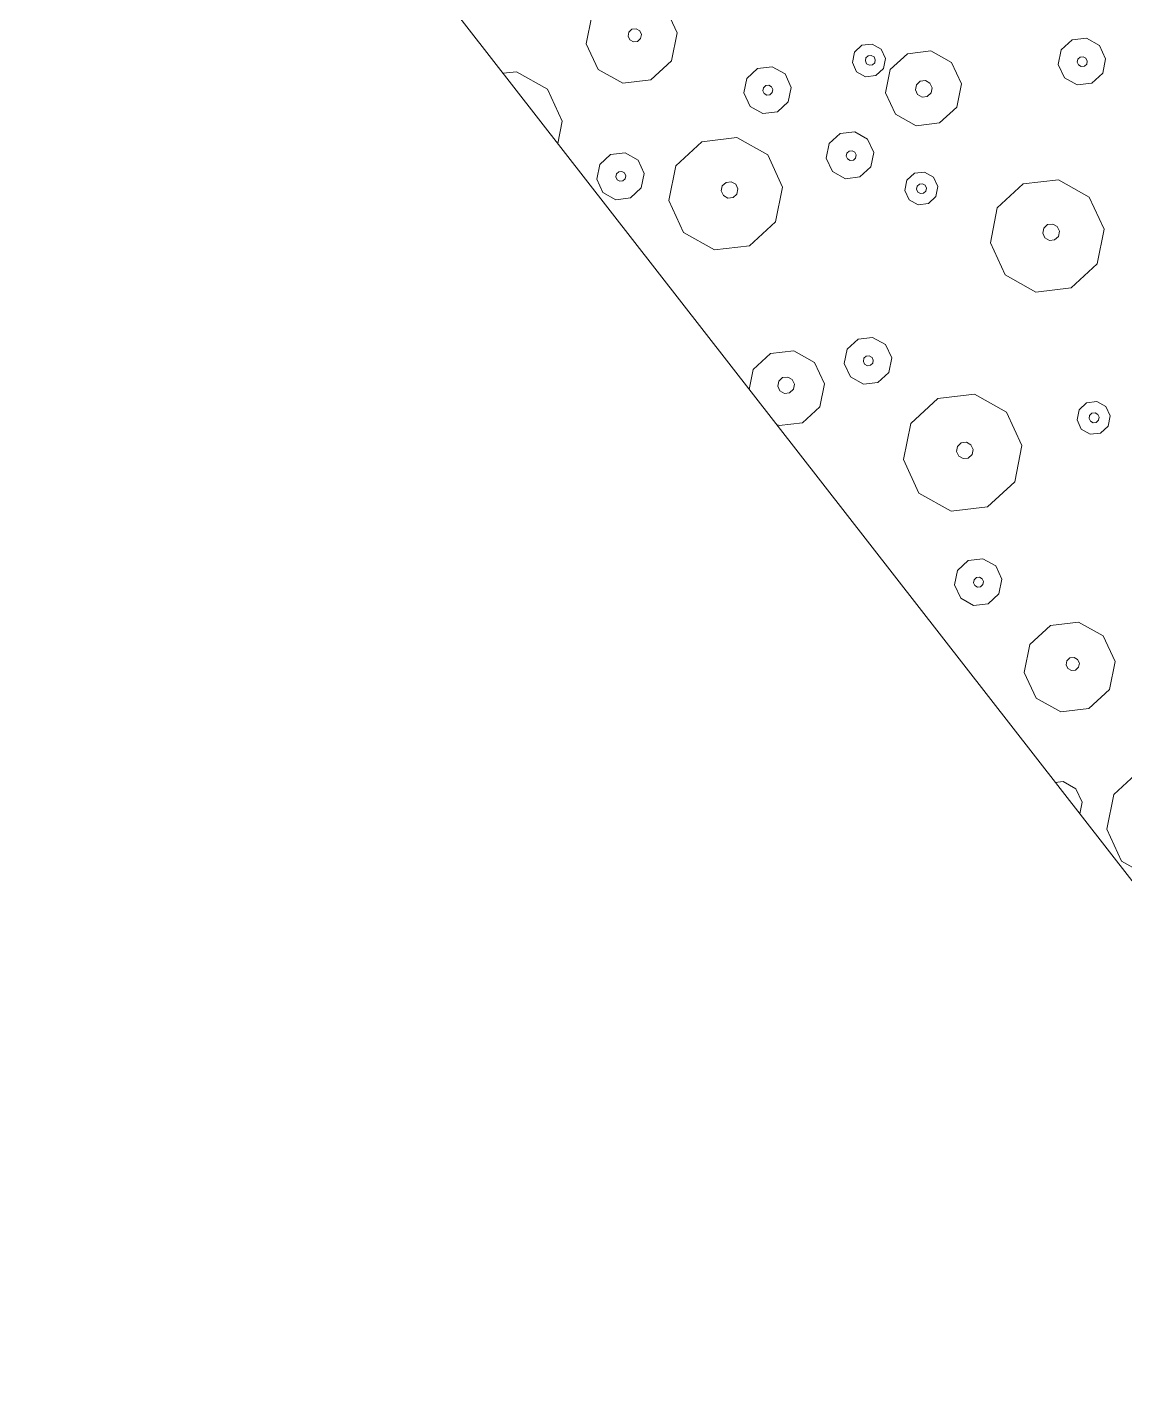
# Model space of a CAD drawing. Header units: metres. Extents: x -2858 to 512, y -1995 to 1252.
# Drawn here: x -957.179 to -953.496, y -858.495 to -853.931 of the extents above; entities that cross this region are included whole.
import ezdxf

# ---------------------------------------------------------------- set-up
doc = ezdxf.new("R2010")
doc.units = ezdxf.units.M
doc.layers.add('Calque commun', color=7, linetype='Continuous')
doc.layers.add('Calque11', color=7, linetype='Continuous')

# ---------------------------------------------------------------- blocks, each defined once
blk = doc.blocks.new('geometrebondepartleger')
at = {"layer": 'Calque11', "color": 7, "linetype": 'Continuous', "lineweight": 9}
blk.add_line((150.3457, 147.4392, 79), (130.1803, 35.9078, 79), dxfattribs=at)
blk = doc.blocks.new('pattern')
at = {"layer": 'Calque commun', "color": 54, "linetype": 'Continuous', "lineweight": 9}
for p, q in [((66.4546, 60.8972), (66.4804, 60.7814)), ((66.4804, 60.7814), (66.4332, 60.6726)), ((66.4332, 60.6726), (66.331, 60.6122)), ((66.331, 60.6122), (66.2129, 60.6235)), ((66.4212, 60.5507), (66.4559, 60.5712)), ((66.4015, 60.5053), (66.4212, 60.5507)), ((66.4123, 60.4571), (66.4015, 60.5053)), ((66.4321, 60.4395), (66.4123, 60.4571)), ((65.9962, 60.3187), (66.078, 60.367)), ((66.078, 60.367), (66.1725, 60.358)), ((66.1725, 60.358), (66.2437, 60.2951)), ((65.9585, 60.2316), (65.9962, 60.3187)), ((66.2437, 60.2951), (66.2643, 60.2025)), ((65.9791, 60.1389), (65.9585, 60.2316)), ((66.0747, 60.2202), (66.0802, 60.2329)), ((66.0777, 60.2067), (66.0747, 60.2202)), ((66.0881, 60.1976), (66.0777, 60.2067)), ((66.0802, 60.2329), (66.0921, 60.24)), ((66.1019, 60.1962), (66.0881, 60.1976)), ((66.0921, 60.24), (66.1059, 60.2387)), ((66.1138, 60.2033), (66.1019, 60.1962)), ((66.1059, 60.2387), (66.1163, 60.2295)), ((66.1193, 60.216), (66.1138, 60.2033)), ((66.1163, 60.2295), (66.1193, 60.216)), ((66.2643, 60.2025), (66.2265, 60.1154)), ((66.0503, 60.0761), (65.9791, 60.1389)), ((66.2265, 60.1154), (66.1448, 60.0671)), ((66.1448, 60.0671), (66.0503, 60.0761)), ((66.0245, 59.806), (66.0441, 59.8514)), ((66.0441, 59.8514), (66.0867, 59.8765)), ((66.0867, 59.8765), (66.1359, 59.8718)), ((66.1359, 59.8718), (66.173, 59.8391)), ((66.173, 59.8391), (66.1837, 59.7909)), ((66.0352, 59.7578), (66.0245, 59.806)), ((66.0866, 59.8009), (66.0908, 59.8104)), ((66.0889, 59.7908), (66.0866, 59.8009)), ((66.0967, 59.7839), (66.0889, 59.7908)), ((66.0908, 59.8104), (66.0997, 59.8157)), ((66.0997, 59.8157), (66.1101, 59.8147)), ((66.116, 59.7882), (66.107, 59.7829)), ((66.1101, 59.8147), (66.1178, 59.8079)), ((66.1201, 59.7977), (66.116, 59.7882)), ((66.1178, 59.8079), (66.1201, 59.7977)), ((66.1837, 59.7909), (66.1641, 59.7455)), ((65.3796, 59.7248), (65.3934, 59.7566)), ((65.3934, 59.7566), (65.4232, 59.7741)), ((65.4232, 59.7741), (65.4576, 59.7709)), ((65.4576, 59.7709), (65.4836, 59.748)), ((65.4836, 59.748), (65.4911, 59.7142)), ((66.0723, 59.725), (66.0352, 59.7578)), ((66.107, 59.7829), (66.0967, 59.7839)), ((66.1641, 59.7455), (66.1215, 59.7204)), ((65.3871, 59.691), (65.3796, 59.7248)), ((65.4174, 59.722), (65.4215, 59.7315)), ((65.4196, 59.7118), (65.4174, 59.722)), ((65.4274, 59.7049), (65.4196, 59.7118)), ((65.4215, 59.7315), (65.4305, 59.7368)), ((65.4378, 59.704), (65.4274, 59.7049)), ((65.4305, 59.7368), (65.4408, 59.7358)), ((65.4467, 59.7092), (65.4378, 59.704)), ((65.4408, 59.7358), (65.4486, 59.7289)), ((65.4508, 59.7188), (65.4467, 59.7092)), ((65.4486, 59.7289), (65.4508, 59.7188)), ((65.4911, 59.7142), (65.4773, 59.6824)), ((66.1215, 59.7204), (66.0723, 59.725)), ((65.4131, 59.6681), (65.3871, 59.691)), ((65.4475, 59.6648), (65.4131, 59.6681)), ((65.4773, 59.6824), (65.4475, 59.6648)), ((65.6651, 59.6022), (65.7715, 59.6651)), ((65.7715, 59.6651), (65.8946, 59.6533)), ((65.8946, 59.6533), (65.9872, 59.5715)), ((65.6159, 59.4888), (65.6651, 59.6022)), ((65.9872, 59.5715), (66.0141, 59.4509)), ((65.6428, 59.3682), (65.6159, 59.4888)), ((65.7771, 59.4731), (65.784, 59.489)), ((65.7809, 59.4562), (65.7771, 59.4731)), ((65.784, 59.489), (65.7989, 59.4977)), ((65.7989, 59.4977), (65.8161, 59.4961)), ((65.8161, 59.4961), (65.8291, 59.4847)), ((65.8329, 59.4678), (65.826, 59.4519)), ((65.8291, 59.4847), (65.8329, 59.4678)), ((65.7939, 59.4447), (65.7809, 59.4562)), ((65.8111, 59.4431), (65.7939, 59.4447)), ((65.826, 59.4519), (65.8111, 59.4431)), ((66.0141, 59.4509), (65.9649, 59.3375)), ((64.9406, 59.3236), (65.0428, 59.3839)), ((65.0428, 59.3839), (65.1609, 59.3726)), ((65.1609, 59.3726), (65.2499, 59.2941)), ((65.7355, 59.2863), (65.6428, 59.3682)), ((65.9649, 59.3375), (65.8585, 59.2746)), ((64.8934, 59.2147), (64.9406, 59.3236)), ((65.2499, 59.2941), (65.2757, 59.1783)), ((65.8585, 59.2746), (65.7355, 59.2863)), ((64.9192, 59.0989), (64.8934, 59.2147)), ((65.0387, 59.2005), (65.0456, 59.2164)), ((65.0424, 59.1836), (65.0387, 59.2005)), ((65.0456, 59.2164), (65.0605, 59.2252)), ((65.0605, 59.2252), (65.0777, 59.2235)), ((65.0777, 59.2235), (65.0907, 59.2121)), ((65.0944, 59.1952), (65.0875, 59.1793)), ((65.0907, 59.2121), (65.0944, 59.1952)), ((65.0554, 59.1721), (65.0424, 59.1836)), ((65.0726, 59.1705), (65.0554, 59.1721)), ((65.0875, 59.1793), (65.0726, 59.1705)), ((65.2757, 59.1783), (65.2285, 59.0694)), ((65.7375, 59.0807), (65.7801, 59.1058)), ((65.7801, 59.1058), (65.8293, 59.1011)), ((65.0081, 59.0203), (64.9192, 59.0989)), ((65.2285, 59.0694), (65.1263, 59.0091)), ((65.7178, 59.0353), (65.7375, 59.0807)), ((65.8293, 59.1011), (65.8663, 59.0684)), ((65.8663, 59.0684), (65.8771, 59.0201)), ((65.1263, 59.0091), (65.0081, 59.0203)), ((65.7286, 58.987), (65.7178, 59.0353)), ((65.78, 59.0302), (65.7841, 59.0397)), ((65.7823, 59.02), (65.78, 59.0302)), ((65.79, 59.0132), (65.7823, 59.02)), ((65.7841, 59.0397), (65.7931, 59.045)), ((65.8004, 59.0122), (65.79, 59.0132)), ((65.7931, 59.045), (65.8034, 59.044)), ((65.8093, 59.0175), (65.8004, 59.0122)), ((65.8034, 59.044), (65.8112, 59.0371)), ((65.8135, 59.027), (65.8093, 59.0175)), ((65.8112, 59.0371), (65.8135, 59.027)), ((65.8771, 59.0201), (65.8574, 58.9747)), ((64.5109, 58.9462), (64.5535, 58.9713)), ((64.5535, 58.9713), (64.6027, 58.9666)), ((64.6027, 58.9666), (64.6398, 58.9339)), ((65.7656, 58.9543), (65.7286, 58.987)), ((65.8574, 58.9747), (65.8148, 58.9496)), ((65.9211, 58.8977), (65.9525, 58.9703)), ((65.9525, 58.9703), (66.0207, 59.0105)), ((66.0207, 59.0105), (66.0994, 59.003)), ((66.0994, 59.003), (66.1587, 58.9506)), ((64.4913, 58.9008), (64.5109, 58.9462)), ((64.6398, 58.9339), (64.6506, 58.8857)), ((65.8148, 58.9496), (65.7656, 58.9543)), ((66.1587, 58.9506), (66.161, 58.9403)), ((64.502, 58.8526), (64.4913, 58.9008)), ((64.5535, 58.8957), (64.5576, 58.9052)), ((64.5557, 58.8856), (64.5535, 58.8957)), ((64.5635, 58.8787), (64.5557, 58.8856)), ((64.5576, 58.9052), (64.5665, 58.9105)), ((64.5739, 58.8777), (64.5635, 58.8787)), ((64.5665, 58.9105), (64.5769, 58.9095)), ((64.5828, 58.883), (64.5739, 58.8777)), ((64.5769, 58.9095), (64.5847, 58.9027)), ((64.5869, 58.8925), (64.5828, 58.883)), ((64.5847, 58.9027), (64.5869, 58.8925)), ((64.6506, 58.8857), (64.6309, 58.8403)), ((65.9383, 58.8205), (65.9211, 58.8977)), ((66.0141, 58.8803), (66.0209, 58.8962)), ((66.0178, 58.8634), (66.0141, 58.8803)), ((66.0209, 58.8962), (66.0358, 58.905)), ((66.0358, 58.905), (66.0531, 58.9034)), ((66.0531, 58.9034), (66.066, 58.8919)), ((66.0698, 58.875), (66.0629, 58.8591)), ((66.066, 58.8919), (66.0698, 58.875)), ((64.5391, 58.8199), (64.502, 58.8526)), ((64.6309, 58.8403), (64.5883, 58.8152)), ((65.2053, 58.8126), (65.2351, 58.8302)), ((65.2351, 58.8302), (65.2695, 58.8269)), ((66.0308, 58.852), (66.0178, 58.8634)), ((66.048, 58.8504), (66.0308, 58.852)), ((66.0629, 58.8591), (66.048, 58.8504)), ((64.5883, 58.8152), (64.5391, 58.8199)), ((65.1915, 58.7809), (65.2053, 58.8126)), ((65.2309, 58.7781), (65.2351, 58.7877)), ((65.2351, 58.7877), (65.244, 58.7929)), ((65.244, 58.7929), (65.2543, 58.7919)), ((65.2543, 58.7919), (65.2621, 58.7851)), ((65.2621, 58.7851), (65.2644, 58.7749)), ((65.2695, 58.8269), (65.2955, 58.804)), ((65.2955, 58.804), (65.303, 58.7703)), ((65.9976, 58.7681), (65.9383, 58.8205)), ((66.1348, 58.7951), (66.0763, 58.7606)), ((65.199, 58.7471), (65.1915, 58.7809)), ((65.225, 58.7242), (65.199, 58.7471)), ((65.2332, 58.768), (65.2309, 58.7781)), ((65.241, 58.7611), (65.2332, 58.768)), ((65.2513, 58.7601), (65.241, 58.7611)), ((65.2603, 58.7654), (65.2513, 58.7601)), ((65.2892, 58.7385), (65.2594, 58.7209)), ((65.2644, 58.7749), (65.2603, 58.7654)), ((65.303, 58.7703), (65.2892, 58.7385)), ((66.0763, 58.7606), (65.9976, 58.7681)), ((65.2594, 58.7209), (65.225, 58.7242)), ((64.8965, 58.6416), (64.9647, 58.6818)), ((64.9647, 58.6818), (65.0434, 58.6743)), ((65.0434, 58.6743), (65.1027, 58.6219)), ((64.8651, 58.569), (64.8965, 58.6416)), ((65.1027, 58.6219), (65.1199, 58.5447)), ((65.2643, 58.5759), (65.3068, 58.6011)), ((65.3068, 58.6011), (65.3561, 58.5964)), ((64.8823, 58.4918), (64.8651, 58.569)), ((64.9653, 58.5613), (64.9722, 58.5772)), ((64.9691, 58.5444), (64.9653, 58.5613)), ((64.9722, 58.5772), (64.9871, 58.586)), ((64.9871, 58.586), (65.0043, 58.5844)), ((65.0043, 58.5844), (65.0173, 58.5729)), ((65.021, 58.556), (65.0142, 58.5401)), ((65.0173, 58.5729), (65.021, 58.556)), ((65.2446, 58.5306), (65.2643, 58.5759)), ((65.3561, 58.5964), (65.3931, 58.5637)), ((65.3931, 58.5637), (65.4039, 58.5154)), ((64.982, 58.533), (64.9691, 58.5444)), ((64.9993, 58.5313), (64.982, 58.533)), ((65.0142, 58.5401), (64.9993, 58.5313)), ((65.1199, 58.5447), (65.0884, 58.4721)), ((65.2553, 58.4823), (65.2446, 58.5306)), ((65.3055, 58.5284), (65.3096, 58.5379)), ((65.3078, 58.5182), (65.3055, 58.5284)), ((65.3155, 58.5114), (65.3078, 58.5182)), ((65.3096, 58.5379), (65.3186, 58.5432)), ((65.3259, 58.5104), (65.3155, 58.5114)), ((65.3186, 58.5432), (65.3289, 58.5422)), ((65.3348, 58.5157), (65.3259, 58.5104)), ((65.3289, 58.5422), (65.3367, 58.5353)), ((65.3389, 58.5252), (65.3348, 58.5157)), ((65.3367, 58.5353), (65.3389, 58.5252)), ((65.4039, 58.5154), (65.3842, 58.47)), ((64.9416, 58.4394), (64.8823, 58.4918)), ((65.0884, 58.4721), (65.0203, 58.4319)), ((65.2924, 58.4496), (65.2553, 58.4823)), ((65.3842, 58.47), (65.3416, 58.4449)), ((65.5546, 58.4252), (65.6568, 58.4855)), ((65.6568, 58.4855), (65.775, 58.4742)), ((65.775, 58.4742), (65.8639, 58.3957)), ((65.0203, 58.4319), (64.9416, 58.4394)), ((65.3416, 58.4449), (65.2924, 58.4496)), ((65.5074, 58.3163), (65.5546, 58.4252)), ((64.9891, 58.3634), (65.0029, 58.3951)), ((65.0029, 58.3951), (65.0327, 58.4127)), ((65.0247, 58.363), (65.0289, 58.3725)), ((65.0289, 58.3725), (65.0378, 58.3778)), ((65.0327, 58.4127), (65.0671, 58.4094)), ((65.0378, 58.3778), (65.0482, 58.3768)), ((65.0482, 58.3768), (65.0559, 58.3699)), ((65.0671, 58.4094), (65.0931, 58.3865)), ((65.0931, 58.3865), (65.1006, 58.3527)), ((65.8639, 58.3957), (65.8897, 58.2799)), ((64.9966, 58.3296), (64.9891, 58.3634)), ((65.0226, 58.3067), (64.9966, 58.3296)), ((65.027, 58.3528), (65.0247, 58.363)), ((65.0348, 58.346), (65.027, 58.3528)), ((65.0451, 58.345), (65.0348, 58.346)), ((65.0541, 58.3503), (65.0451, 58.345)), ((65.0582, 58.3598), (65.0541, 58.3503)), ((65.0559, 58.3699), (65.0582, 58.3598)), ((65.1006, 58.3527), (65.0868, 58.321)), ((65.6596, 58.3179), (65.6745, 58.3267)), ((65.6745, 58.3267), (65.6917, 58.3251)), ((65.057, 58.3034), (65.0226, 58.3067)), ((65.0868, 58.321), (65.057, 58.3034)), ((65.5332, 58.2005), (65.5074, 58.3163)), ((65.6527, 58.3021), (65.6596, 58.3179)), ((65.6565, 58.2852), (65.6527, 58.3021)), ((65.6695, 58.2737), (65.6565, 58.2852)), ((65.7016, 58.2809), (65.6867, 58.2721)), ((65.6917, 58.3251), (65.7047, 58.3137)), ((65.7085, 58.2968), (65.7016, 58.2809)), ((65.7047, 58.3137), (65.7085, 58.2968)), ((65.2862, 58.2241), (65.3288, 58.2492)), ((65.3288, 58.2492), (65.378, 58.2445)), ((65.378, 58.2445), (65.415, 58.2118)), ((65.6867, 58.2721), (65.6695, 58.2737)), ((65.8897, 58.2799), (65.8425, 58.171)), ((65.2665, 58.1787), (65.2862, 58.2241)), ((65.415, 58.2118), (65.4258, 58.1636)), ((65.6222, 58.1219), (65.5332, 58.2005)), ((65.2773, 58.1305), (65.2665, 58.1787)), ((65.3287, 58.1736), (65.3328, 58.1831)), ((65.331, 58.1635), (65.3287, 58.1736)), ((65.3388, 58.1566), (65.331, 58.1635)), ((65.3328, 58.1831), (65.3418, 58.1884)), ((65.3491, 58.1556), (65.3388, 58.1566)), ((65.3418, 58.1884), (65.3521, 58.1874)), ((65.358, 58.1609), (65.3491, 58.1556)), ((65.3521, 58.1874), (65.3599, 58.1806)), ((65.3622, 58.1704), (65.358, 58.1609)), ((65.3599, 58.1806), (65.3622, 58.1704)), ((65.4258, 58.1636), (65.4061, 58.1182)), ((65.8425, 58.171), (65.7403, 58.1107)), ((65.3143, 58.0978), (65.2773, 58.1305)), ((65.4061, 58.1182), (65.3636, 58.0931)), ((65.7403, 58.1107), (65.6222, 58.1219)), ((65.3636, 58.0931), (65.3143, 58.0978)), ((65.8305, 58.0491), (65.8731, 58.0743)), ((65.8731, 58.0743), (65.9223, 58.0696)), ((65.9223, 58.0696), (65.9594, 58.0369)), ((65.8108, 58.0038), (65.8305, 58.0491)), ((65.873, 57.9986), (65.8772, 58.0082)), ((65.8772, 58.0082), (65.8861, 58.0135)), ((65.8861, 58.0135), (65.8964, 58.0125)), ((65.8964, 58.0125), (65.9042, 58.0056)), ((65.9594, 58.0369), (65.9701, 57.9886)), ((65.8216, 57.9555), (65.8108, 58.0038)), ((65.8753, 57.9885), (65.873, 57.9986)), ((65.8831, 57.9816), (65.8753, 57.9885)), ((65.8934, 57.9807), (65.8831, 57.9816)), ((65.9023, 57.9859), (65.8934, 57.9807)), ((65.9065, 57.9955), (65.9023, 57.9859)), ((65.9042, 58.0056), (65.9065, 57.9955)), ((65.9701, 57.9886), (65.9504, 57.9432)), ((65.8587, 57.9228), (65.8216, 57.9555)), ((65.9079, 57.9181), (65.8587, 57.9228)), ((65.9504, 57.9432), (65.9079, 57.9181)), ((65.4056, 57.8171), (65.4873, 57.8654)), ((65.4873, 57.8654), (65.5818, 57.8564)), ((65.5818, 57.8564), (65.653, 57.7936)), ((65.3678, 57.73), (65.4056, 57.8171)), ((65.653, 57.7936), (65.6736, 57.7009)), ((65.4895, 57.7314), (65.5015, 57.7384)), ((65.5015, 57.7384), (65.5152, 57.7371)), ((65.5152, 57.7371), (65.5256, 57.7279)), ((65.8831, 57.7272), (65.9487, 57.7659)), ((65.484, 57.7187), (65.4895, 57.7314)), ((65.487, 57.7052), (65.484, 57.7187)), ((65.4974, 57.696), (65.487, 57.7052)), ((65.5112, 57.6947), (65.4974, 57.696)), ((65.5231, 57.7017), (65.5112, 57.6947)), ((65.5286, 57.7144), (65.5231, 57.7017)), ((65.5256, 57.7279), (65.5286, 57.7144)), ((65.6736, 57.7009), (65.6358, 57.6138)), ((65.8359, 57.6183), (65.8831, 57.7272)), ((65.6358, 57.6138), (65.5541, 57.5656)), ((65.8617, 57.5025), (65.8359, 57.6183)), ((65.8956, 57.4725), (65.8617, 57.5025))]:
    blk.add_line(p, q, dxfattribs=at)
at = {"layer": 'Calque commun', "color": 7, "linetype": 'Continuous', "lineweight": 9}
mesh = blk.add_polyface(dxfattribs=at)
corners = [(70.8497, 113.5412), (53.8349, 19.1692), (74.7282, 106.3237), (76.0435, 113.5984), (74.769, 106.1763), (58.8077, 18.2701), (114.1703, 105.207), (114.1703, 98.5387)]
mesh.append_faces([[corners[k] for k in face] for face in [(3, 4, 6)]], dxfattribs={"vtx0": -1, "vtx1": -1, "color": 7})
mesh.append_faces([[corners[k] for k in face] for face in [(3, 2, 4)]], dxfattribs={"vtx0": -1, "vtx2": -1, "color": 7})
mesh.append_faces([[corners[k] for k in face] for face in [(5, 2, 1)]], dxfattribs={"vtx1": -1, "color": 7})
mesh.append_faces([[corners[k] for k in face] for face in [(0, 1, 2), (3, 0, 2)]], dxfattribs={"vtx1": -1, "vtx2": -1, "color": 7})
mesh.append_faces([[corners[k] for k in face] for face in [(4, 7, 6)]], dxfattribs={"vtx2": -1, "color": 7})

msp = doc.modelspace()

# ---------------------------------------------------------------- block references
at = {"layer": 'Calque commun', "color": 0, "linetype": 'ByBlock', "lineweight": -2, "rotation": 228.1617603435354}
for name, p in [('geometrebondepartleger', (-916.0371, -706.7784)), ('pattern', (-954.4467, -766.6559))]:
    msp.add_blockref(name, p, dxfattribs=at)

doc.saveas('drawing.dxf')
